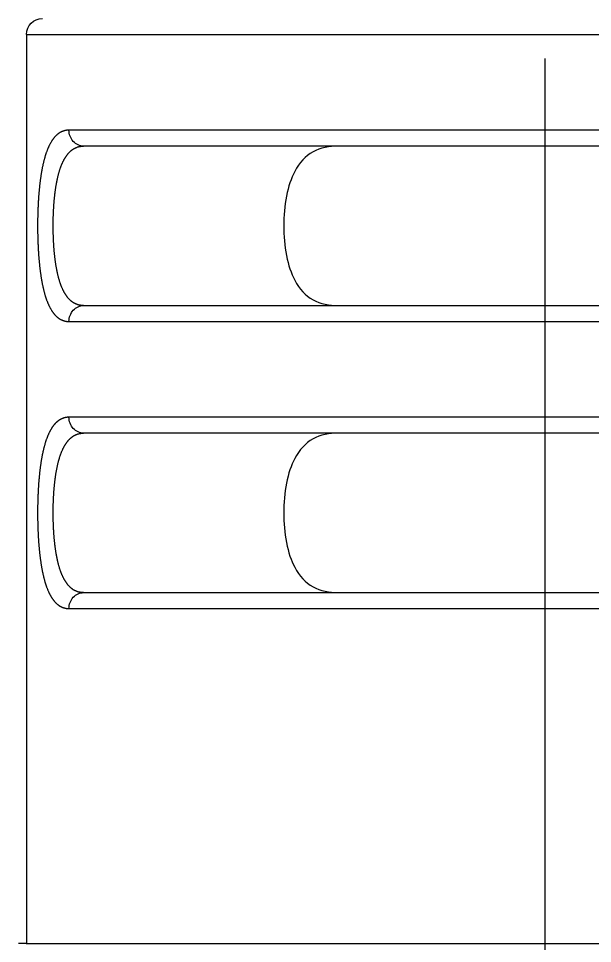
# Model space of a CAD drawing. Header units: millimetres. Extents: x 240 to 1080, y -29 to 565.
# Drawn here: x 598.01 to 601.61, y 105.74 to 111.54 of the extents above; entities that cross this region are included whole.
import ezdxf

# ---------------------------------------------------------------- set-up
doc = ezdxf.new("R2010")
doc.units = ezdxf.units.MM
doc.header["$LTSCALE"] = 0.75
doc.linetypes.add('CENTERX2', pattern=[101.6, 63.5, -12.7, 12.7, -12.7])
doc.layers.add('CENTER', color=1, linetype='CENTERX2')

msp = doc.modelspace()

# ---------------------------------------------------------------- linework, layer by layer
at = {"extrusion": (-1, 2.22045e-16, 2.96604e-13)}
for p, q in [((598.0613, 111.4367), (604.5613, 111.4367)), ((598.0613, 111.4367), (598.0613, 105.7367)), ((604.2945, 110.8367), (598.3282, 110.8367)), ((604.2027, 110.7367), (598.42, 110.7367)), ((598.42, 109.7367), (604.2027, 109.7367)), ((598.3282, 109.6367), (604.2945, 109.6367)), ((604.2945, 109.0367), (598.3282, 109.0367)), ((604.2027, 108.9367), (598.42, 108.9367)), ((598.42, 107.9367), (604.2027, 107.9367)), ((598.3282, 107.8367), (604.2945, 107.8367))]:
    msp.add_line(p, q, dxfattribs=at)
at = {"extrusion": (-1.00974e-28, 2.22045e-16, -1)}
msp.add_arc((-598.1613, 111.4367), 0.1, 0, 90, dxfattribs=at)
at = {"extrusion": (5.05364e-29, 2.22045e-16, -1)}
for centre, start_param, end_param in [((598.42, 110.8367), 0, 1.570797), ((598.42, 109.6367), 1.570798, 3.141595), ((598.42, 109.0367), 0, 1.570797), ((598.42, 107.8367), 1.570798, 3.141595)]:
    msp.add_ellipse(centre, major_axis=(0, -0.1), ratio=0.917894, start_param=start_param, end_param=end_param, dxfattribs=at)
for points in [[(598.3282, 110.8367), (598.3266, 110.8367), (598.3236, 110.8366), (598.3191, 110.8363), (598.3146, 110.8359), (598.3102, 110.8353), (598.3058, 110.8345), (598.3015, 110.8335), (598.2973, 110.8324), (598.2931, 110.8311), (598.289, 110.8296), (598.2849, 110.828), (598.2809, 110.8262), (598.277, 110.8242), (598.2731, 110.8221), (598.2692, 110.8198), (598.2655, 110.8173), (598.2618, 110.8147), (598.2581, 110.8119), (598.2545, 110.809), (598.251, 110.8059), (598.2475, 110.8027), (598.2441, 110.7993), (598.2408, 110.7958), (598.2375, 110.7921), (598.2343, 110.7883), (598.2311, 110.7843), (598.228, 110.7802), (598.225, 110.7759), (598.222, 110.7715), (598.219, 110.767), (598.2161, 110.7623), (598.2133, 110.7575), (598.2106, 110.7526), (598.2079, 110.7475), (598.2052, 110.7423), (598.2026, 110.7369), (598.2001, 110.7315), (598.1976, 110.7259), (598.1952, 110.7201), (598.1928, 110.7143), (598.1905, 110.7083), (598.1882, 110.7023), (598.186, 110.6961), (598.1838, 110.6898), (598.1817, 110.6833), (598.1796, 110.6768), (598.1776, 110.6702), (598.1757, 110.6634), (598.1738, 110.6566), (598.1719, 110.6496), (598.1701, 110.6425), (598.1683, 110.6354), (598.1666, 110.6281), (598.1649, 110.6207), (598.1633, 110.6132), (598.1617, 110.6057), (598.1602, 110.598), (598.1587, 110.5903), (598.1572, 110.5824), (598.1558, 110.5745), (598.1545, 110.5665), (598.1532, 110.5584), (598.1519, 110.5503), (598.1507, 110.542), (598.1495, 110.5337), (598.1483, 110.5254), (598.1472, 110.5169), (598.1462, 110.5084), (598.1451, 110.4998), (598.1442, 110.4912), (598.1432, 110.4825), (598.1423, 110.4737), (598.1414, 110.4649), (598.1406, 110.456), (598.1398, 110.447), (598.1391, 110.438), (598.1383, 110.429), (598.1376, 110.4199), (598.137, 110.4107), (598.1364, 110.4016), (598.1358, 110.3923), (598.1353, 110.3831), (598.1348, 110.3738), (598.1343, 110.3645), (598.1339, 110.3552), (598.1335, 110.3458), (598.1331, 110.3364), (598.1328, 110.3269), (598.1325, 110.3175), (598.1322, 110.308), (598.132, 110.2985), (598.1318, 110.289), (598.1316, 110.2795), (598.1315, 110.27), (598.1314, 110.2605), (598.1313, 110.2509), (598.1313, 110.2414), (598.1313, 110.2319), (598.1313, 110.2223), (598.1314, 110.2128), (598.1315, 110.2032), (598.1316, 110.1937), (598.1318, 110.1841), (598.132, 110.1746), (598.1322, 110.1651), (598.1325, 110.1557), (598.1328, 110.1463), (598.1331, 110.1369), (598.1335, 110.1275), (598.1339, 110.1182), (598.1343, 110.1088), (598.1348, 110.0995), (598.1353, 110.0902), (598.1358, 110.081), (598.1364, 110.0718), (598.137, 110.0626), (598.1376, 110.0534), (598.1383, 110.0443), (598.1391, 110.0353), (598.1398, 110.0262), (598.1406, 110.0173), (598.1414, 110.0084), (598.1423, 109.9996), (598.1432, 109.9908), (598.1442, 109.9821), (598.1451, 109.9735), (598.1462, 109.9649), (598.1472, 109.9564), (598.1483, 109.948), (598.1495, 109.9396), (598.1507, 109.9313), (598.1519, 109.923), (598.1532, 109.9149), (598.1545, 109.9068), (598.1558, 109.8988), (598.1572, 109.8909), (598.1587, 109.8831), (598.1602, 109.8753), (598.1617, 109.8677), (598.1633, 109.8601), (598.1649, 109.8526), (598.1666, 109.8453), (598.1683, 109.838), (598.1701, 109.8309), (598.1719, 109.8238), (598.1737, 109.8168), (598.1756, 109.81), (598.1776, 109.8032), (598.1796, 109.7966), (598.1817, 109.7901), (598.1838, 109.7836), (598.186, 109.7773), (598.1882, 109.7711), (598.1904, 109.765), (598.1928, 109.7591), (598.1951, 109.7532), (598.1976, 109.7475), (598.2001, 109.7419), (598.2026, 109.7364), (598.2052, 109.7311), (598.2078, 109.7259), (598.2105, 109.7208), (598.2133, 109.7159), (598.2161, 109.711), (598.219, 109.7064), (598.2219, 109.7018), (598.2249, 109.6974), (598.228, 109.6932), (598.2311, 109.689), (598.2343, 109.6851), (598.2375, 109.6812), (598.2408, 109.6775), (598.2441, 109.674), (598.2475, 109.6706), (598.251, 109.6674), (598.2545, 109.6643), (598.2581, 109.6614), (598.2618, 109.6586), (598.2655, 109.656), (598.2692, 109.6535), (598.2731, 109.6512), (598.277, 109.6491), (598.2809, 109.6471), (598.2849, 109.6453), (598.289, 109.6437), (598.2931, 109.6422), (598.2973, 109.6409), (598.3015, 109.6398), (598.3058, 109.6388), (598.3102, 109.638), (598.3146, 109.6374), (598.3191, 109.637), (598.3236, 109.6367), (598.3266, 109.6367), (598.3282, 109.6367)], [(598.3282, 109.0367), (598.3266, 109.0367), (598.3236, 109.0366), (598.3191, 109.0363), (598.3146, 109.0359), (598.3102, 109.0353), (598.3058, 109.0345), (598.3015, 109.0335), (598.2973, 109.0324), (598.2931, 109.0311), (598.289, 109.0296), (598.2849, 109.028), (598.2809, 109.0262), (598.277, 109.0242), (598.2731, 109.0221), (598.2692, 109.0198), (598.2655, 109.0173), (598.2618, 109.0147), (598.2581, 109.0119), (598.2545, 109.009), (598.251, 109.0059), (598.2475, 109.0027), (598.2441, 108.9993), (598.2408, 108.9958), (598.2375, 108.9921), (598.2343, 108.9883), (598.2311, 108.9843), (598.228, 108.9802), (598.225, 108.9759), (598.222, 108.9715), (598.219, 108.967), (598.2161, 108.9623), (598.2133, 108.9575), (598.2106, 108.9526), (598.2079, 108.9475), (598.2052, 108.9423), (598.2026, 108.9369), (598.2001, 108.9315), (598.1976, 108.9259), (598.1952, 108.9201), (598.1928, 108.9143), (598.1905, 108.9083), (598.1882, 108.9023), (598.186, 108.8961), (598.1838, 108.8898), (598.1817, 108.8833), (598.1796, 108.8768), (598.1776, 108.8702), (598.1757, 108.8634), (598.1738, 108.8566), (598.1719, 108.8496), (598.1701, 108.8425), (598.1683, 108.8354), (598.1666, 108.8281), (598.1649, 108.8207), (598.1633, 108.8132), (598.1617, 108.8057), (598.1602, 108.798), (598.1587, 108.7903), (598.1572, 108.7824), (598.1558, 108.7745), (598.1545, 108.7665), (598.1532, 108.7584), (598.1519, 108.7503), (598.1507, 108.742), (598.1495, 108.7337), (598.1483, 108.7254), (598.1472, 108.7169), (598.1462, 108.7084), (598.1451, 108.6998), (598.1442, 108.6912), (598.1432, 108.6825), (598.1423, 108.6737), (598.1414, 108.6649), (598.1406, 108.656), (598.1398, 108.647), (598.1391, 108.638), (598.1383, 108.629), (598.1376, 108.6199), (598.137, 108.6107), (598.1364, 108.6016), (598.1358, 108.5923), (598.1353, 108.5831), (598.1348, 108.5738), (598.1343, 108.5645), (598.1339, 108.5552), (598.1335, 108.5458), (598.1331, 108.5364), (598.1328, 108.5269), (598.1325, 108.5175), (598.1322, 108.508), (598.132, 108.4985), (598.1318, 108.489), (598.1316, 108.4795), (598.1315, 108.47), (598.1314, 108.4605), (598.1313, 108.4509), (598.1313, 108.4414), (598.1313, 108.4319), (598.1313, 108.4223), (598.1314, 108.4128), (598.1315, 108.4032), (598.1316, 108.3937), (598.1318, 108.3841), (598.132, 108.3746), (598.1322, 108.3651), (598.1325, 108.3557), (598.1328, 108.3463), (598.1331, 108.3369), (598.1335, 108.3275), (598.1339, 108.3182), (598.1343, 108.3088), (598.1348, 108.2995), (598.1353, 108.2902), (598.1358, 108.281), (598.1364, 108.2718), (598.137, 108.2626), (598.1376, 108.2534), (598.1383, 108.2443), (598.1391, 108.2353), (598.1398, 108.2262), (598.1406, 108.2173), (598.1414, 108.2084), (598.1423, 108.1996), (598.1432, 108.1908), (598.1442, 108.1821), (598.1451, 108.1735), (598.1462, 108.1649), (598.1472, 108.1564), (598.1483, 108.148), (598.1495, 108.1396), (598.1507, 108.1313), (598.1519, 108.123), (598.1532, 108.1149), (598.1545, 108.1068), (598.1558, 108.0988), (598.1572, 108.0909), (598.1587, 108.0831), (598.1602, 108.0753), (598.1617, 108.0677), (598.1633, 108.0601), (598.1649, 108.0526), (598.1666, 108.0453), (598.1683, 108.038), (598.1701, 108.0309), (598.1719, 108.0238), (598.1737, 108.0168), (598.1756, 108.01), (598.1776, 108.0032), (598.1796, 107.9966), (598.1817, 107.9901), (598.1838, 107.9836), (598.186, 107.9773), (598.1882, 107.9711), (598.1904, 107.965), (598.1928, 107.9591), (598.1951, 107.9532), (598.1976, 107.9475), (598.2001, 107.9419), (598.2026, 107.9364), (598.2052, 107.9311), (598.2078, 107.9259), (598.2105, 107.9208), (598.2133, 107.9159), (598.2161, 107.911), (598.219, 107.9064), (598.2219, 107.9018), (598.2249, 107.8974), (598.228, 107.8932), (598.2311, 107.889), (598.2343, 107.8851), (598.2375, 107.8812), (598.2408, 107.8775), (598.2441, 107.874), (598.2475, 107.8706), (598.251, 107.8674), (598.2545, 107.8643), (598.2581, 107.8614), (598.2618, 107.8586), (598.2655, 107.856), (598.2692, 107.8535), (598.2731, 107.8512), (598.277, 107.8491), (598.2809, 107.8471), (598.2849, 107.8453), (598.289, 107.8437), (598.2931, 107.8422), (598.2973, 107.8409), (598.3015, 107.8398), (598.3058, 107.8388), (598.3102, 107.838), (598.3146, 107.8374), (598.3191, 107.837), (598.3236, 107.8367), (598.3266, 107.8367), (598.3282, 107.8367)], [(598.0602, 105.7367), (598.0278, 105.7367), (598.0116, 105.7367), (598.0116, 105.7367)]]:
    msp.add_open_spline(points, degree=3)
for points, knots in [([(598.2291, 110.2367), (598.2291, 110.2395), (598.2291, 110.2423), (598.2291, 110.2452), (598.2292, 110.248), (598.2292, 110.2508), (598.2292, 110.2537), (598.2292, 110.2565), (598.2292, 110.2593), (598.2293, 110.2621), (598.2293, 110.265), (598.2294, 110.2678), (598.2294, 110.2706), (598.2295, 110.2734), (598.2295, 110.2762), (598.2296, 110.279), (598.2296, 110.2819), (598.2297, 110.2847), (598.2298, 110.2875), (598.2299, 110.2903), (598.2299, 110.2931), (598.23, 110.2959), (598.2301, 110.2987), (598.2302, 110.3015), (598.2303, 110.3043), (598.2304, 110.3071), (598.2305, 110.3099), (598.2306, 110.3127), (598.2307, 110.3155), (598.2308, 110.3183), (598.231, 110.3211), (598.2311, 110.3239), (598.2312, 110.3267), (598.2313, 110.3294), (598.2315, 110.3322), (598.2316, 110.335), (598.2318, 110.3378), (598.2319, 110.3405), (598.2321, 110.3433), (598.2322, 110.346), (598.2324, 110.3488), (598.2325, 110.3515), (598.2327, 110.3543), (598.2329, 110.357), (598.2331, 110.3598), (598.2333, 110.3625), (598.2334, 110.3652), (598.2336, 110.368), (598.2338, 110.3707), (598.234, 110.3734), (598.2342, 110.3761), (598.2344, 110.3788), (598.2347, 110.3815), (598.2349, 110.3842), (598.2351, 110.3869), (598.2353, 110.3896), (598.2356, 110.3923), (598.2358, 110.395), (598.236, 110.3977), (598.2363, 110.4003), (598.2365, 110.403), (598.2368, 110.4057), (598.237, 110.4083), (598.2373, 110.4109), (598.2376, 110.4136), (598.2378, 110.4162), (598.2381, 110.4188), (598.2384, 110.4215), (598.2387, 110.4241), (598.239, 110.4267), (598.2393, 110.4293), (598.2395, 110.4319), (598.2399, 110.4345), (598.2402, 110.4371), (598.2405, 110.4397), (598.2408, 110.4422), (598.2411, 110.4448), (598.2414, 110.4473), (598.2418, 110.4499), (598.2421, 110.4524), (598.2424, 110.455), (598.2428, 110.4575), (598.2431, 110.46), (598.2435, 110.4625), (598.2438, 110.4651), (598.2442, 110.4676), (598.2446, 110.4701), (598.2449, 110.4725), (598.2453, 110.475), (598.2457, 110.4775), (598.2461, 110.4799), (598.2465, 110.4824), (598.2469, 110.4848), (598.2473, 110.4873), (598.2477, 110.4897), (598.2481, 110.4921), (598.2485, 110.4945), (598.2489, 110.4969), (598.2494, 110.4993), (598.2498, 110.5017), (598.2502, 110.5041), (598.2507, 110.5065), (598.2511, 110.5088), (598.2516, 110.5112), (598.252, 110.5136), (598.2525, 110.5159), (598.2529, 110.5182), (598.2534, 110.5205), (598.2539, 110.5228), (598.2544, 110.5251), (598.2549, 110.5274), (598.2553, 110.5297), (598.2558, 110.532), (598.2563, 110.5343), (598.2569, 110.5365), (598.2574, 110.5388), (598.2579, 110.541), (598.2584, 110.5432), (598.2589, 110.5454), (598.2595, 110.5476), (598.26, 110.5498), (598.2605, 110.552), (598.2611, 110.5542), (598.2617, 110.5564), (598.2622, 110.5585), (598.2628, 110.5607), (598.2634, 110.5628), (598.2639, 110.5649), (598.2645, 110.567), (598.2651, 110.5691), (598.2657, 110.5712), (598.2663, 110.5733), (598.2669, 110.5754), (598.2675, 110.5774), (598.2681, 110.5795), (598.2687, 110.5815), (598.2694, 110.5836), (598.27, 110.5856), (598.2706, 110.5876), (598.2713, 110.5896), (598.2719, 110.5916), (598.2726, 110.5935), (598.2732, 110.5955), (598.2739, 110.5974), (598.2746, 110.5994), (598.2752, 110.6013), (598.2759, 110.6032), (598.2766, 110.6051), (598.2773, 110.607), (598.278, 110.6089), (598.2787, 110.6108), (598.2794, 110.6126), (598.2801, 110.6145), (598.2809, 110.6163), (598.2816, 110.6181), (598.2823, 110.62), (598.2831, 110.6217), (598.2838, 110.6235), (598.2846, 110.6253), (598.2853, 110.6271), (598.2861, 110.6288), (598.2869, 110.6306), (598.2877, 110.6323), (598.2884, 110.634), (598.2892, 110.6357), (598.29, 110.6374), (598.2908, 110.6391), (598.2916, 110.6408), (598.2925, 110.6424), (598.2933, 110.6441), (598.2941, 110.6457), (598.2949, 110.6473), (598.2958, 110.6489), (598.2966, 110.6505), (598.2975, 110.6521), (598.2983, 110.6536), (598.2992, 110.6552), (598.3001, 110.6567), (598.3009, 110.6583), (598.3018, 110.6598), (598.3027, 110.6613), (598.3036, 110.6628), (598.3045, 110.6642), (598.3054, 110.6657), (598.3063, 110.6671), (598.3073, 110.6686), (598.3082, 110.67), (598.3091, 110.6714), (598.3101, 110.6728), (598.311, 110.6742), (598.312, 110.6755), (598.3129, 110.6769), (598.3139, 110.6782), (598.3149, 110.6796), (598.3159, 110.6809), (598.3169, 110.6822), (598.3178, 110.6834), (598.3189, 110.6847), (598.3199, 110.686), (598.3209, 110.6872), (598.3219, 110.6884), (598.3229, 110.6896), (598.324, 110.6909), (598.325, 110.692), (598.3261, 110.6932), (598.3271, 110.6944), (598.3282, 110.6955), (598.3292, 110.6966), (598.3303, 110.6977), (598.3314, 110.6988), (598.3325, 110.6999), (598.3336, 110.701), (598.3347, 110.702), (598.3358, 110.7031), (598.3369, 110.7041), (598.338, 110.7051), (598.3392, 110.7061), (598.3403, 110.7071), (598.3415, 110.7081), (598.3426, 110.709), (598.3438, 110.7099), (598.3449, 110.7109), (598.3461, 110.7118), (598.3473, 110.7127), (598.3485, 110.7135), (598.3497, 110.7144), (598.3509, 110.7152), (598.3521, 110.7161), (598.3533, 110.7169), (598.3545, 110.7177), (598.3558, 110.7185), (598.357, 110.7192), (598.3582, 110.72), (598.3595, 110.7207), (598.3607, 110.7214), (598.362, 110.7221), (598.3633, 110.7228), (598.3646, 110.7235), (598.3658, 110.7241), (598.3671, 110.7248), (598.3684, 110.7254), (598.3697, 110.726), (598.3711, 110.7266), (598.3724, 110.7272), (598.3737, 110.7277), (598.3751, 110.7283), (598.3764, 110.7288), (598.3777, 110.7293), (598.3791, 110.7298), (598.3805, 110.7303), (598.3818, 110.7307), (598.3832, 110.7312), (598.3846, 110.7316), (598.386, 110.732), (598.3874, 110.7324), (598.3888, 110.7328), (598.3902, 110.7331), (598.3916, 110.7335), (598.3931, 110.7338), (598.3945, 110.7341), (598.396, 110.7344), (598.3974, 110.7347), (598.3989, 110.7349), (598.4003, 110.7352), (598.4018, 110.7354), (598.4033, 110.7356), (598.4048, 110.7358), (598.4062, 110.7359), (598.4077, 110.7361), (598.4092, 110.7362), (598.4108, 110.7363), (598.4123, 110.7365), (598.4138, 110.7365), (598.4153, 110.7366), (598.4169, 110.7366), (598.4184, 110.7367), (598.42, 110.7367)], [0, 0, 0, 0, 0.01087, 0.01087, 0.01087, 0.021739, 0.021739, 0.021739, 0.032609, 0.032609, 0.032609, 0.043478, 0.043478, 0.043478, 0.054348, 0.054348, 0.054348, 0.065217, 0.065217, 0.065217, 0.076087, 0.076087, 0.076087, 0.086957, 0.086957, 0.086957, 0.097826, 0.097826, 0.097826, 0.108696, 0.108696, 0.108696, 0.119565, 0.119565, 0.119565, 0.130435, 0.130435, 0.130435, 0.141304, 0.141304, 0.141304, 0.152174, 0.152174, 0.152174, 0.163043, 0.163043, 0.163043, 0.173913, 0.173913, 0.173913, 0.184783, 0.184783, 0.184783, 0.195652, 0.195652, 0.195652, 0.206522, 0.206522, 0.206522, 0.217391, 0.217391, 0.217391, 0.228261, 0.228261, 0.228261, 0.23913, 0.23913, 0.23913, 0.25, 0.25, 0.25, 0.26087, 0.26087, 0.26087, 0.271739, 0.271739, 0.271739, 0.282609, 0.282609, 0.282609, 0.293478, 0.293478, 0.293478, 0.304348, 0.304348, 0.304348, 0.315217, 0.315217, 0.315217, 0.326087, 0.326087, 0.326087, 0.336957, 0.336957, 0.336957, 0.347826, 0.347826, 0.347826, 0.358696, 0.358696, 0.358696, 0.369565, 0.369565, 0.369565, 0.380435, 0.380435, 0.380435, 0.391304, 0.391304, 0.391304, 0.402174, 0.402174, 0.402174, 0.413043, 0.413043, 0.413043, 0.423913, 0.423913, 0.423913, 0.434783, 0.434783, 0.434783, 0.445652, 0.445652, 0.445652, 0.456522, 0.456522, 0.456522, 0.467391, 0.467391, 0.467391, 0.478261, 0.478261, 0.478261, 0.48913, 0.48913, 0.48913, 0.5, 0.5, 0.5, 0.51087, 0.51087, 0.51087, 0.521739, 0.521739, 0.521739, 0.532609, 0.532609, 0.532609, 0.543478, 0.543478, 0.543478, 0.554348, 0.554348, 0.554348, 0.565217, 0.565217, 0.565217, 0.576087, 0.576087, 0.576087, 0.586957, 0.586957, 0.586957, 0.597826, 0.597826, 0.597826, 0.608696, 0.608696, 0.608696, 0.619565, 0.619565, 0.619565, 0.630435, 0.630435, 0.630435, 0.641304, 0.641304, 0.641304, 0.652174, 0.652174, 0.652174, 0.663043, 0.663043, 0.663043, 0.673913, 0.673913, 0.673913, 0.684783, 0.684783, 0.684783, 0.695652, 0.695652, 0.695652, 0.706522, 0.706522, 0.706522, 0.717391, 0.717391, 0.717391, 0.728261, 0.728261, 0.728261, 0.73913, 0.73913, 0.73913, 0.75, 0.75, 0.75, 0.76087, 0.76087, 0.76087, 0.771739, 0.771739, 0.771739, 0.782609, 0.782609, 0.782609, 0.793478, 0.793478, 0.793478, 0.804348, 0.804348, 0.804348, 0.815217, 0.815217, 0.815217, 0.826087, 0.826087, 0.826087, 0.836957, 0.836957, 0.836957, 0.847826, 0.847826, 0.847826, 0.858696, 0.858696, 0.858696, 0.869565, 0.869565, 0.869565, 0.880435, 0.880435, 0.880435, 0.891304, 0.891304, 0.891304, 0.902174, 0.902174, 0.902174, 0.913043, 0.913043, 0.913043, 0.923913, 0.923913, 0.923913, 0.934783, 0.934783, 0.934783, 0.945652, 0.945652, 0.945652, 0.956522, 0.956522, 0.956522, 0.967391, 0.967391, 0.967391, 0.978261, 0.978261, 0.978261, 0.98913, 0.98913, 0.98913, 1, 1, 1, 1]), ([(600.0161, 110.7367), (599.9611, 110.7367), (599.9056, 110.7263), (599.8112, 110.6741), (599.7722, 110.632), (599.7215, 110.5359), (599.7036, 110.4823), (599.6804, 110.3634), (599.675, 110.2982), (599.675, 110.2367), (599.675, 110.1752), (599.6804, 110.1099), (599.7036, 109.991), (599.7215, 109.9374), (599.7722, 109.8413), (599.8112, 109.7992), (599.9056, 109.747), (599.9611, 109.7367), (600.0161, 109.7367)], [0.3110542, 0.3110542, 0.3110542, 0.3110542, 0.3348501, 0.3348501, 0.3586461, 0.3586461, 0.3770975, 0.3770975, 0.395549, 0.395549, 0.395549, 0.4140004, 0.4140004, 0.4324518, 0.4324518, 0.4562478, 0.4562478, 0.480042, 0.480042, 0.480042, 0.480042]), ([(598.42, 109.7367), (598.4184, 109.7367), (598.4153, 109.7367), (598.4107, 109.737), (598.4062, 109.7374), (598.4018, 109.7379), (598.3974, 109.7386), (598.3931, 109.7395), (598.3888, 109.7405), (598.3846, 109.7417), (598.3805, 109.743), (598.3764, 109.7445), (598.3724, 109.7461), (598.3684, 109.7479), (598.3645, 109.7498), (598.3607, 109.7519), (598.357, 109.7541), (598.3533, 109.7564), (598.3497, 109.7589), (598.3461, 109.7615), (598.3426, 109.7643), (598.3392, 109.7672), (598.3358, 109.7702), (598.3325, 109.7734), (598.3292, 109.7767), (598.326, 109.7801), (598.3229, 109.7837), (598.3198, 109.7874), (598.3168, 109.7912), (598.3139, 109.7951), (598.311, 109.7992), (598.3082, 109.8034), (598.3054, 109.8077), (598.3027, 109.8121), (598.3, 109.8166), (598.2974, 109.8213), (598.2949, 109.826), (598.2924, 109.8309), (598.29, 109.8359), (598.2876, 109.841), (598.2853, 109.8463), (598.2831, 109.8516), (598.2808, 109.857), (598.2787, 109.8626), (598.2766, 109.8682), (598.2745, 109.874), (598.2725, 109.8799), (598.2706, 109.8858), (598.2687, 109.8919), (598.2669, 109.898), (598.2651, 109.9043), (598.2633, 109.9106), (598.2616, 109.917), (598.26, 109.9235), (598.2584, 109.9302), (598.2568, 109.9369), (598.2553, 109.9437), (598.2539, 109.9505), (598.2525, 109.9575), (598.2511, 109.9645), (598.2498, 109.9716), (598.2485, 109.9788), (598.2473, 109.9861), (598.2461, 109.9935), (598.2449, 110.0009), (598.2438, 110.0084), (598.2428, 110.0159), (598.2417, 110.0235), (598.2408, 110.0312), (598.2398, 110.0389), (598.2389, 110.0467), (598.2381, 110.0546), (598.2373, 110.0625), (598.2365, 110.0704), (598.2358, 110.0784), (598.2351, 110.0865), (598.2344, 110.0946), (598.2338, 110.1027), (598.2332, 110.1109), (598.2327, 110.1191), (598.2322, 110.1274), (598.2317, 110.1356), (598.2313, 110.1439), (598.2309, 110.1523), (598.2306, 110.1606), (598.2303, 110.169), (598.23, 110.1774), (598.2298, 110.1859), (598.2296, 110.1943), (598.2294, 110.2028), (598.2293, 110.2112), (598.2292, 110.2197), (598.2291, 110.2282), (598.2291, 110.2339), (598.2291, 110.2367)], [0, 0, 0, 0, 0.0108696, 0.0217391, 0.0326087, 0.0434783, 0.0543478, 0.0652174, 0.076087, 0.0869565, 0.0978261, 0.1086957, 0.1195652, 0.1304348, 0.1413043, 0.1521739, 0.1630435, 0.173913, 0.1847826, 0.1956522, 0.2065217, 0.2173913, 0.2282609, 0.2391304, 0.25, 0.2608696, 0.2717391, 0.2826087, 0.2934783, 0.3043478, 0.3152174, 0.326087, 0.3369565, 0.3478261, 0.3586957, 0.3695652, 0.3804348, 0.3913043, 0.4021739, 0.4130435, 0.423913, 0.4347826, 0.4456522, 0.4565217, 0.4673913, 0.4782609, 0.4891304, 0.5, 0.5108696, 0.5217391, 0.5326087, 0.5434783, 0.5543478, 0.5652174, 0.576087, 0.5869565, 0.5978261, 0.6086957, 0.6195652, 0.6304348, 0.6413043, 0.6521739, 0.6630435, 0.673913, 0.6847826, 0.6956522, 0.7065217, 0.7173913, 0.7282609, 0.7391304, 0.75, 0.7608696, 0.7717391, 0.7826087, 0.7934783, 0.8043478, 0.8152174, 0.826087, 0.8369565, 0.8478261, 0.8586957, 0.8695652, 0.8804348, 0.8913043, 0.9021739, 0.9130435, 0.923913, 0.9347826, 0.9456522, 0.9565217, 0.9673913, 0.9782609, 0.9891304, 1, 1, 1, 1]), ([(598.2291, 108.4367), (598.2291, 108.4395), (598.2291, 108.4423), (598.2291, 108.4452), (598.2292, 108.448), (598.2292, 108.4508), (598.2292, 108.4537), (598.2292, 108.4565), (598.2292, 108.4593), (598.2293, 108.4621), (598.2293, 108.465), (598.2294, 108.4678), (598.2294, 108.4706), (598.2295, 108.4734), (598.2295, 108.4762), (598.2296, 108.479), (598.2296, 108.4819), (598.2297, 108.4847), (598.2298, 108.4875), (598.2299, 108.4903), (598.2299, 108.4931), (598.23, 108.4959), (598.2301, 108.4987), (598.2302, 108.5015), (598.2303, 108.5043), (598.2304, 108.5071), (598.2305, 108.5099), (598.2306, 108.5127), (598.2307, 108.5155), (598.2308, 108.5183), (598.231, 108.5211), (598.2311, 108.5239), (598.2312, 108.5267), (598.2313, 108.5294), (598.2315, 108.5322), (598.2316, 108.535), (598.2318, 108.5378), (598.2319, 108.5405), (598.2321, 108.5433), (598.2322, 108.546), (598.2324, 108.5488), (598.2325, 108.5515), (598.2327, 108.5543), (598.2329, 108.557), (598.2331, 108.5598), (598.2333, 108.5625), (598.2334, 108.5652), (598.2336, 108.568), (598.2338, 108.5707), (598.234, 108.5734), (598.2342, 108.5761), (598.2344, 108.5788), (598.2347, 108.5815), (598.2349, 108.5842), (598.2351, 108.5869), (598.2353, 108.5896), (598.2356, 108.5923), (598.2358, 108.595), (598.236, 108.5977), (598.2363, 108.6003), (598.2365, 108.603), (598.2368, 108.6057), (598.237, 108.6083), (598.2373, 108.6109), (598.2376, 108.6136), (598.2378, 108.6162), (598.2381, 108.6188), (598.2384, 108.6215), (598.2387, 108.6241), (598.239, 108.6267), (598.2393, 108.6293), (598.2395, 108.6319), (598.2399, 108.6345), (598.2402, 108.6371), (598.2405, 108.6397), (598.2408, 108.6422), (598.2411, 108.6448), (598.2414, 108.6473), (598.2418, 108.6499), (598.2421, 108.6524), (598.2424, 108.655), (598.2428, 108.6575), (598.2431, 108.66), (598.2435, 108.6625), (598.2438, 108.6651), (598.2442, 108.6676), (598.2446, 108.6701), (598.2449, 108.6725), (598.2453, 108.675), (598.2457, 108.6775), (598.2461, 108.6799), (598.2465, 108.6824), (598.2469, 108.6848), (598.2473, 108.6873), (598.2477, 108.6897), (598.2481, 108.6921), (598.2485, 108.6945), (598.2489, 108.6969), (598.2494, 108.6993), (598.2498, 108.7017), (598.2502, 108.7041), (598.2507, 108.7065), (598.2511, 108.7088), (598.2516, 108.7112), (598.252, 108.7136), (598.2525, 108.7159), (598.2529, 108.7182), (598.2534, 108.7205), (598.2539, 108.7228), (598.2544, 108.7251), (598.2549, 108.7274), (598.2553, 108.7297), (598.2558, 108.732), (598.2563, 108.7343), (598.2569, 108.7365), (598.2574, 108.7388), (598.2579, 108.741), (598.2584, 108.7432), (598.2589, 108.7454), (598.2595, 108.7476), (598.26, 108.7498), (598.2605, 108.752), (598.2611, 108.7542), (598.2617, 108.7564), (598.2622, 108.7585), (598.2628, 108.7607), (598.2634, 108.7628), (598.2639, 108.7649), (598.2645, 108.767), (598.2651, 108.7691), (598.2657, 108.7712), (598.2663, 108.7733), (598.2669, 108.7754), (598.2675, 108.7774), (598.2681, 108.7795), (598.2687, 108.7815), (598.2694, 108.7836), (598.27, 108.7856), (598.2706, 108.7876), (598.2713, 108.7896), (598.2719, 108.7916), (598.2726, 108.7935), (598.2732, 108.7955), (598.2739, 108.7974), (598.2746, 108.7994), (598.2752, 108.8013), (598.2759, 108.8032), (598.2766, 108.8051), (598.2773, 108.807), (598.278, 108.8089), (598.2787, 108.8108), (598.2794, 108.8126), (598.2801, 108.8145), (598.2809, 108.8163), (598.2816, 108.8181), (598.2823, 108.82), (598.2831, 108.8217), (598.2838, 108.8235), (598.2846, 108.8253), (598.2853, 108.8271), (598.2861, 108.8288), (598.2869, 108.8306), (598.2877, 108.8323), (598.2884, 108.834), (598.2892, 108.8357), (598.29, 108.8374), (598.2908, 108.8391), (598.2916, 108.8408), (598.2925, 108.8424), (598.2933, 108.8441), (598.2941, 108.8457), (598.2949, 108.8473), (598.2958, 108.8489), (598.2966, 108.8505), (598.2975, 108.8521), (598.2983, 108.8536), (598.2992, 108.8552), (598.3001, 108.8567), (598.3009, 108.8583), (598.3018, 108.8598), (598.3027, 108.8613), (598.3036, 108.8628), (598.3045, 108.8642), (598.3054, 108.8657), (598.3063, 108.8671), (598.3073, 108.8686), (598.3082, 108.87), (598.3091, 108.8714), (598.3101, 108.8728), (598.311, 108.8742), (598.312, 108.8755), (598.3129, 108.8769), (598.3139, 108.8782), (598.3149, 108.8796), (598.3159, 108.8809), (598.3169, 108.8822), (598.3178, 108.8834), (598.3189, 108.8847), (598.3199, 108.886), (598.3209, 108.8872), (598.3219, 108.8884), (598.3229, 108.8896), (598.324, 108.8909), (598.325, 108.892), (598.3261, 108.8932), (598.3271, 108.8944), (598.3282, 108.8955), (598.3292, 108.8966), (598.3303, 108.8977), (598.3314, 108.8988), (598.3325, 108.8999), (598.3336, 108.901), (598.3347, 108.902), (598.3358, 108.9031), (598.3369, 108.9041), (598.338, 108.9051), (598.3392, 108.9061), (598.3403, 108.9071), (598.3415, 108.9081), (598.3426, 108.909), (598.3438, 108.9099), (598.3449, 108.9109), (598.3461, 108.9118), (598.3473, 108.9127), (598.3485, 108.9135), (598.3497, 108.9144), (598.3509, 108.9152), (598.3521, 108.9161), (598.3533, 108.9169), (598.3545, 108.9177), (598.3558, 108.9185), (598.357, 108.9192), (598.3582, 108.92), (598.3595, 108.9207), (598.3607, 108.9214), (598.362, 108.9221), (598.3633, 108.9228), (598.3646, 108.9235), (598.3658, 108.9241), (598.3671, 108.9248), (598.3684, 108.9254), (598.3697, 108.926), (598.3711, 108.9266), (598.3724, 108.9272), (598.3737, 108.9277), (598.3751, 108.9283), (598.3764, 108.9288), (598.3777, 108.9293), (598.3791, 108.9298), (598.3805, 108.9303), (598.3818, 108.9307), (598.3832, 108.9312), (598.3846, 108.9316), (598.386, 108.932), (598.3874, 108.9324), (598.3888, 108.9328), (598.3902, 108.9331), (598.3916, 108.9335), (598.3931, 108.9338), (598.3945, 108.9341), (598.396, 108.9344), (598.3974, 108.9347), (598.3989, 108.9349), (598.4003, 108.9352), (598.4018, 108.9354), (598.4033, 108.9356), (598.4048, 108.9358), (598.4062, 108.9359), (598.4077, 108.9361), (598.4092, 108.9362), (598.4108, 108.9363), (598.4123, 108.9365), (598.4138, 108.9365), (598.4153, 108.9366), (598.4169, 108.9366), (598.4184, 108.9367), (598.42, 108.9367)], [0, 0, 0, 0, 0.01087, 0.01087, 0.01087, 0.021739, 0.021739, 0.021739, 0.032609, 0.032609, 0.032609, 0.043478, 0.043478, 0.043478, 0.054348, 0.054348, 0.054348, 0.065217, 0.065217, 0.065217, 0.076087, 0.076087, 0.076087, 0.086957, 0.086957, 0.086957, 0.097826, 0.097826, 0.097826, 0.108696, 0.108696, 0.108696, 0.119565, 0.119565, 0.119565, 0.130435, 0.130435, 0.130435, 0.141304, 0.141304, 0.141304, 0.152174, 0.152174, 0.152174, 0.163043, 0.163043, 0.163043, 0.173913, 0.173913, 0.173913, 0.184783, 0.184783, 0.184783, 0.195652, 0.195652, 0.195652, 0.206522, 0.206522, 0.206522, 0.217391, 0.217391, 0.217391, 0.228261, 0.228261, 0.228261, 0.23913, 0.23913, 0.23913, 0.25, 0.25, 0.25, 0.26087, 0.26087, 0.26087, 0.271739, 0.271739, 0.271739, 0.282609, 0.282609, 0.282609, 0.293478, 0.293478, 0.293478, 0.304348, 0.304348, 0.304348, 0.315217, 0.315217, 0.315217, 0.326087, 0.326087, 0.326087, 0.336957, 0.336957, 0.336957, 0.347826, 0.347826, 0.347826, 0.358696, 0.358696, 0.358696, 0.369565, 0.369565, 0.369565, 0.380435, 0.380435, 0.380435, 0.391304, 0.391304, 0.391304, 0.402174, 0.402174, 0.402174, 0.413043, 0.413043, 0.413043, 0.423913, 0.423913, 0.423913, 0.434783, 0.434783, 0.434783, 0.445652, 0.445652, 0.445652, 0.456522, 0.456522, 0.456522, 0.467391, 0.467391, 0.467391, 0.478261, 0.478261, 0.478261, 0.48913, 0.48913, 0.48913, 0.5, 0.5, 0.5, 0.51087, 0.51087, 0.51087, 0.521739, 0.521739, 0.521739, 0.532609, 0.532609, 0.532609, 0.543478, 0.543478, 0.543478, 0.554348, 0.554348, 0.554348, 0.565217, 0.565217, 0.565217, 0.576087, 0.576087, 0.576087, 0.586957, 0.586957, 0.586957, 0.597826, 0.597826, 0.597826, 0.608696, 0.608696, 0.608696, 0.619565, 0.619565, 0.619565, 0.630435, 0.630435, 0.630435, 0.641304, 0.641304, 0.641304, 0.652174, 0.652174, 0.652174, 0.663043, 0.663043, 0.663043, 0.673913, 0.673913, 0.673913, 0.684783, 0.684783, 0.684783, 0.695652, 0.695652, 0.695652, 0.706522, 0.706522, 0.706522, 0.717391, 0.717391, 0.717391, 0.728261, 0.728261, 0.728261, 0.73913, 0.73913, 0.73913, 0.75, 0.75, 0.75, 0.76087, 0.76087, 0.76087, 0.771739, 0.771739, 0.771739, 0.782609, 0.782609, 0.782609, 0.793478, 0.793478, 0.793478, 0.804348, 0.804348, 0.804348, 0.815217, 0.815217, 0.815217, 0.826087, 0.826087, 0.826087, 0.836957, 0.836957, 0.836957, 0.847826, 0.847826, 0.847826, 0.858696, 0.858696, 0.858696, 0.869565, 0.869565, 0.869565, 0.880435, 0.880435, 0.880435, 0.891304, 0.891304, 0.891304, 0.902174, 0.902174, 0.902174, 0.913043, 0.913043, 0.913043, 0.923913, 0.923913, 0.923913, 0.934783, 0.934783, 0.934783, 0.945652, 0.945652, 0.945652, 0.956522, 0.956522, 0.956522, 0.967391, 0.967391, 0.967391, 0.978261, 0.978261, 0.978261, 0.98913, 0.98913, 0.98913, 1, 1, 1, 1]), ([(600.0161, 108.9367), (599.9611, 108.9367), (599.9056, 108.9263), (599.8112, 108.8741), (599.7722, 108.832), (599.7215, 108.7359), (599.7036, 108.6823), (599.6804, 108.5634), (599.675, 108.4982), (599.675, 108.4367), (599.675, 108.3752), (599.6804, 108.3099), (599.7036, 108.191), (599.7215, 108.1374), (599.7722, 108.0413), (599.8112, 107.9992), (599.9056, 107.947), (599.9611, 107.9367), (600.0161, 107.9367)], [0.3110542, 0.3110542, 0.3110542, 0.3110542, 0.3348501, 0.3348501, 0.3586461, 0.3586461, 0.3770975, 0.3770975, 0.395549, 0.395549, 0.395549, 0.4140004, 0.4140004, 0.4324518, 0.4324518, 0.4562478, 0.4562478, 0.480042, 0.480042, 0.480042, 0.480042]), ([(598.42, 107.9367), (598.4184, 107.9367), (598.4153, 107.9367), (598.4107, 107.937), (598.4062, 107.9374), (598.4018, 107.9379), (598.3974, 107.9386), (598.3931, 107.9395), (598.3888, 107.9405), (598.3846, 107.9417), (598.3805, 107.943), (598.3764, 107.9445), (598.3724, 107.9461), (598.3684, 107.9479), (598.3645, 107.9498), (598.3607, 107.9519), (598.357, 107.9541), (598.3533, 107.9564), (598.3497, 107.9589), (598.3461, 107.9615), (598.3426, 107.9643), (598.3392, 107.9672), (598.3358, 107.9702), (598.3325, 107.9734), (598.3292, 107.9767), (598.326, 107.9801), (598.3229, 107.9837), (598.3198, 107.9874), (598.3168, 107.9912), (598.3139, 107.9951), (598.311, 107.9992), (598.3082, 108.0034), (598.3054, 108.0077), (598.3027, 108.0121), (598.3, 108.0166), (598.2974, 108.0213), (598.2949, 108.026), (598.2924, 108.0309), (598.29, 108.0359), (598.2876, 108.041), (598.2853, 108.0463), (598.2831, 108.0516), (598.2808, 108.057), (598.2787, 108.0626), (598.2766, 108.0682), (598.2745, 108.074), (598.2725, 108.0799), (598.2706, 108.0858), (598.2687, 108.0919), (598.2669, 108.098), (598.2651, 108.1043), (598.2633, 108.1106), (598.2616, 108.117), (598.26, 108.1235), (598.2584, 108.1302), (598.2568, 108.1369), (598.2553, 108.1437), (598.2539, 108.1505), (598.2525, 108.1575), (598.2511, 108.1645), (598.2498, 108.1716), (598.2485, 108.1788), (598.2473, 108.1861), (598.2461, 108.1935), (598.2449, 108.2009), (598.2438, 108.2084), (598.2428, 108.2159), (598.2417, 108.2235), (598.2408, 108.2312), (598.2398, 108.2389), (598.2389, 108.2467), (598.2381, 108.2546), (598.2373, 108.2625), (598.2365, 108.2704), (598.2358, 108.2784), (598.2351, 108.2865), (598.2344, 108.2946), (598.2338, 108.3027), (598.2332, 108.3109), (598.2327, 108.3191), (598.2322, 108.3274), (598.2317, 108.3356), (598.2313, 108.3439), (598.2309, 108.3523), (598.2306, 108.3606), (598.2303, 108.369), (598.23, 108.3774), (598.2298, 108.3859), (598.2296, 108.3943), (598.2294, 108.4028), (598.2293, 108.4112), (598.2292, 108.4197), (598.2291, 108.4282), (598.2291, 108.4339), (598.2291, 108.4367)], [0, 0, 0, 0, 0.0108696, 0.0217391, 0.0326087, 0.0434783, 0.0543478, 0.0652174, 0.076087, 0.0869565, 0.0978261, 0.1086957, 0.1195652, 0.1304348, 0.1413043, 0.1521739, 0.1630435, 0.173913, 0.1847826, 0.1956522, 0.2065217, 0.2173913, 0.2282609, 0.2391304, 0.25, 0.2608696, 0.2717391, 0.2826087, 0.2934783, 0.3043478, 0.3152174, 0.326087, 0.3369565, 0.3478261, 0.3586957, 0.3695652, 0.3804348, 0.3913043, 0.4021739, 0.4130435, 0.423913, 0.4347826, 0.4456522, 0.4565217, 0.4673913, 0.4782609, 0.4891304, 0.5, 0.5108696, 0.5217391, 0.5326087, 0.5434783, 0.5543478, 0.5652174, 0.576087, 0.5869565, 0.5978261, 0.6086957, 0.6195652, 0.6304348, 0.6413043, 0.6521739, 0.6630435, 0.673913, 0.6847826, 0.6956522, 0.7065217, 0.7173913, 0.7282609, 0.7391304, 0.75, 0.7608696, 0.7717391, 0.7826087, 0.7934783, 0.8043478, 0.8152174, 0.826087, 0.8369565, 0.8478261, 0.8586957, 0.8695652, 0.8804348, 0.8913043, 0.9021739, 0.9130435, 0.923913, 0.9347826, 0.9456522, 0.9565217, 0.9673913, 0.9782609, 0.9891304, 1, 1, 1, 1]), ([(598.0602, 105.7367), (598.1285, 105.7367), (598.2684, 105.7367), (598.6904, 105.7367), (598.9649, 105.7367), (599.6251, 105.7367), (600.022, 105.7367), (600.8433, 105.7367), (601.2801, 105.7367), (602.1321, 105.7367), (602.543, 105.7367), (603.3008, 105.7367), (603.6238, 105.7367), (604.169, 105.7367), (604.3549, 105.7367), (604.5404, 105.7367), (604.5876, 105.7367), (604.6088, 105.7367), (604.6111, 105.7367), (604.6111, 105.7367)], [0.000001, 0.000001, 0.000001, 0.000001, 0.119331, 0.119331, 0.24884, 0.24884, 0.420521, 0.420521, 0.644276, 0.644276, 0.93858, 0.93858, 1.330765, 1.330765, 1.861707, 1.861707, 2.245085, 2.245085, 2.349757, 2.349757, 2.349757, 2.349757])]:
    msp.add_open_spline(points, degree=3, knots=knots)
at = {"layer": 'CENTER', "ltscale": 0.25}
msp.add_line((601.3113, 206.5368), (601.3113, 90.0367), dxfattribs=at)

doc.saveas('drawing.dxf')
